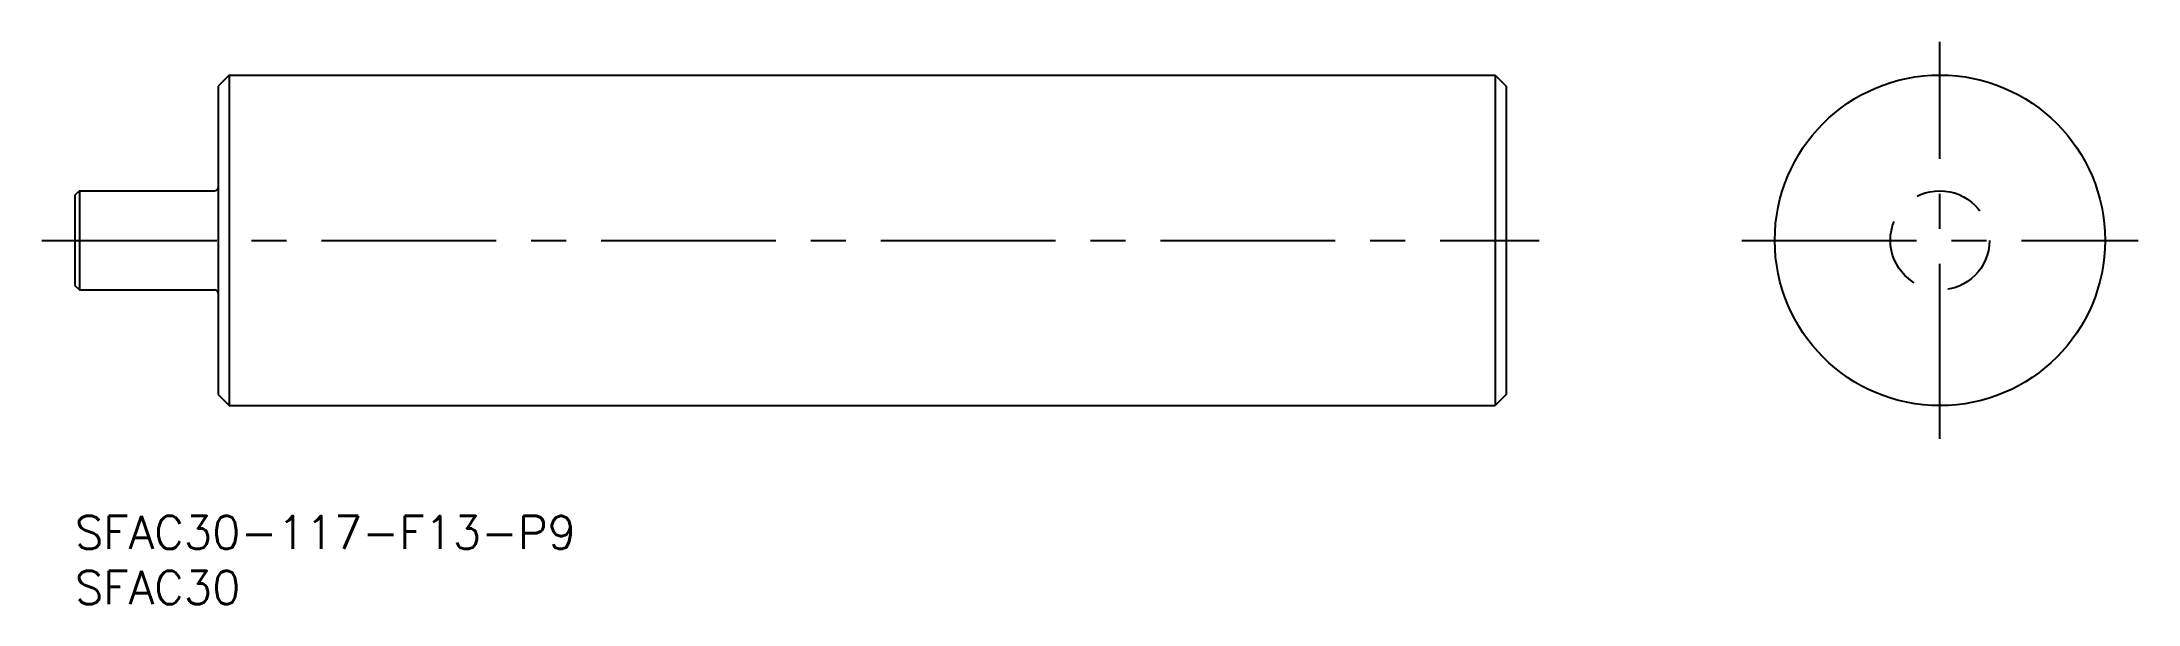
# Model space of a CAD drawing. Extents: x -3 to 187, y -8 to 43.
import ezdxf

# ---------------------------------------------------------------- set-up
doc = ezdxf.new("R2010")
doc.units = 0
doc.header["$LTSCALE"] = 0.5
doc.linetypes.add('CENTER', pattern=[50.8, 31.75, -6.35, 6.35, -6.35])
doc.linetypes.add('DASHED', pattern=[19.05, 12.7, -6.35])
for name, color, linetype in [('MSM_CENTER', 1, 'CENTER'), ('MSM_CONTINUOUS', 7, 'CONTINUOUS'), ('MSM_DASHED', 4, 'DASHED'), ('MSM_PART_NUMBER', 7, 'CONTINUOUS')]:
    doc.layers.add(name, color=color, linetype=linetype)
doc.styles.get("Standard").update_dxf_attribs({"font": 'txt.shx', "height": 3, "bigfont": 'bigfont.shx'})

# ---------------------------------------------------------------- blocks, each defined once
blk = doc.blocks.new('*U4')
at = {"layer": 'MSM_PART_NUMBER'}
blk.add_text('SFAC30-117-F13-P9', height=3, dxfattribs=at).set_placement((0, -3))
blk = doc.blocks.new('*U5')
at = {"layer": 'MSM_PART_NUMBER'}
blk.add_text('SFAC30', height=3, dxfattribs=at).set_placement((0, -8))

msp = doc.modelspace()

# ---------------------------------------------------------------- linework, layer by layer
at = {"layer": 'MSM_CENTER'}
for p, q in [((169.41, 7), (169.41, 43)), ((-3, 25), (133, 25)), ((151.41, 25), (187.41, 25))]:
    msp.add_line(p, q, dxfattribs=at)
at = {"layer": 'MSM_CONTINUOUS'}
for p, q in [((14, 40), (13, 39)), ((14, 40), (129, 40)), ((14, 40), (14, 10)), ((129, 40), (129, 10)), ((129, 40), (130, 39)), ((13, 39), (13, 11)), ((130, 39), (130, 11)), ((0.4, 29.5), (0, 29.1)), ((0, 29.1), (0, 20.9)), ((0.4, 29.5), (12.7, 29.5)), ((0.4, 29.5), (0.4, 20.5)), ((0, 20.9), (0.4, 20.5)), ((0.4, 20.5), (12.7, 20.5)), ((13, 11), (14, 10)), ((14, 10), (129, 10)), ((130, 11), (129, 10))]:
    msp.add_line(p, q, dxfattribs=at)
msp.add_circle((169.41, 25), 15, dxfattribs=at)
for centre, start, end in [((12.7, 29.8), 270, 0), ((12.7, 20.2), 0, 90)]:
    msp.add_arc(centre, 0.3, start, end, dxfattribs=at)
at = {"layer": 'MSM_DASHED'}
msp.add_circle((169.41, 25), 4.5, dxfattribs=at)

# ---------------------------------------------------------------- block references
at = {"layer": 'MSM_CONTINUOUS'}
for name in ['*U4', '*U5']:
    msp.add_blockref(name, (0, 0), dxfattribs=at)

doc.saveas('drawing.dxf')
